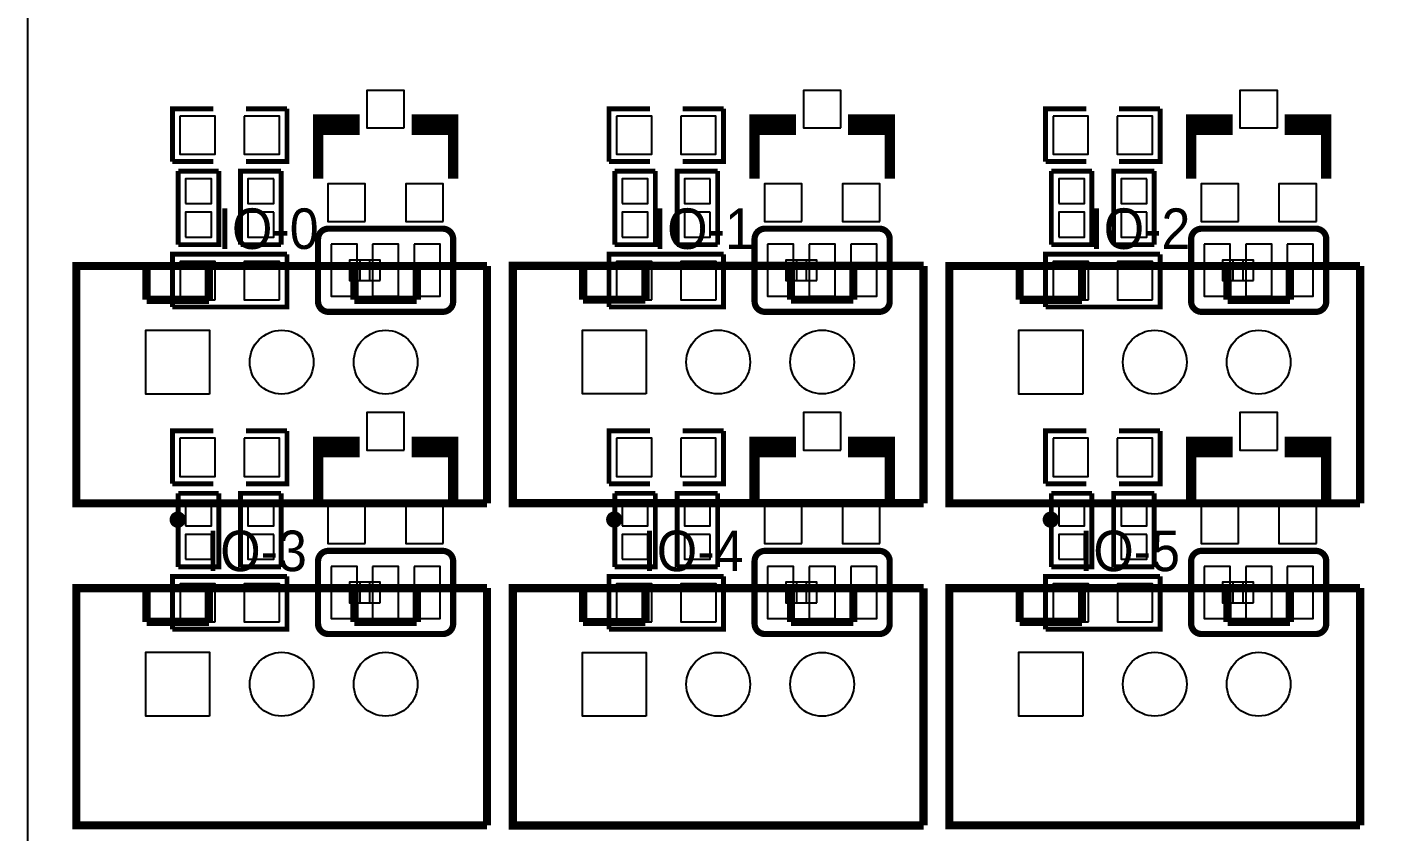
# Model space of a CAD drawing. Extents: x -23 to 189, y -20 to 117.
# Drawn here: x 124.85 to 158.36, y 30.99 to 50.64 of the extents above; entities that cross this region are included whole.
import ezdxf

# ---------------------------------------------------------------- set-up
doc = ezdxf.new("R2010")
doc.units = 0
doc.header["$MEASUREMENT"] = 0
doc.layers.get('0').update_dxf_attribs({"linetype": 'CONTINUOUS'})
doc.layers.get('Defpoints').update_dxf_attribs({"linetype": 'CONTINUOUS'})
for name, color, linetype in [('BOTTOM', 132, 'CONTINUOUS'), ('SILKSCREEN_BOTTOM', 230, 'CONTINUOUS'), ('SILKSCREEN_TOP', 7, 'CONTINUOUS'), ('TOP', 1, 'CONTINUOUS')]:
    doc.layers.add(name, color=color, linetype=linetype)
doc.dimstyles.get("Standard").update_dxf_attribs({"dimtxt": 0.18, "dimasz": 0.18, "dimexe": 0.18, "dimexo": 0.0625, "dimgap": 0.09, "dimtad": 0, "dimtih": 1, "dimtoh": 1, "dimzin": 0, "dimdsep": 46, "dimtxsty": 'STANDARD', "dimcen": 0.09, "dimadec": 0, "dimazin": 0, "dimtfac": 1, "dimtofl": 0, "dimtmove": 0, "dimatfit": 3, "dimfxl": 1, "dimtolj": 1, "dimtzin": 0, "dimarcsym": 0})

# ---------------------------------------------------------------- blocks, each defined once
blk = doc.blocks.new('*D16')
at = {"color": 0, "linetype": 'Continuous', "lineweight": -2}
for p, q in [((124.851, 53.722), (124.851, -18.86)), ((173.851, 53.724), (173.851, -18.86)), ((125.031, -18.68), (145.595, -18.68)), ((173.671, -18.68), (153.108, -18.68))]:
    blk.add_line(p, q, dxfattribs=at)
at = {"color": 0, "linetype": 'Continuous'}
for points in [[(125.031, -18.65), (125.031, -18.71), (124.851, -18.68)], [(173.671, -18.65), (173.671, -18.71), (173.851, -18.68)]]:
    blk.add_solid(points, dxfattribs=at)
at = {"layer": 'Defpoints', "color": 0, "linetype": 'Continuous'}
for p in [(124.851, 53.785), (173.851, 53.786), (173.851, -18.68)]:
    blk.add_point(p, dxfattribs=at)
at = {"color": 0, "linetype": 'Continuous', "insert": (149.351, -18.68), "char_height": 2, "attachment_point": 5}
blk.add_mtext('\\A1;49.00', dxfattribs=at)

msp = doc.modelspace()

# ---------------------------------------------------------------- linework, layer by layer
at = {"layer": 'BOTTOM'}
for points in [[(134.0612, 48.1838), (134.0612, 49.0982), (133.1468, 49.0982), (133.1468, 48.1838)], [(144.7292, 48.1838), (144.7292, 49.0982), (143.8148, 49.0982), (143.8148, 48.1838)], [(155.3972, 48.1838), (155.3972, 49.0982), (154.4828, 49.0982), (154.4828, 48.1838)], [(128.57861, 48.47082), (128.57861, 47.54118), (129.43967, 47.54118), (129.43967, 48.47082)], [(130.14833, 48.47082), (130.14833, 47.54118), (131.00939, 47.54118), (131.00939, 48.47082)], [(139.24661, 48.47082), (139.24661, 47.54118), (140.10767, 47.54118), (140.10767, 48.47082)], [(140.81633, 48.47082), (140.81633, 47.54118), (141.67739, 47.54118), (141.67739, 48.47082)], [(149.91461, 48.47082), (149.91461, 47.54118), (150.77567, 47.54118), (150.77567, 48.47082)], [(151.48433, 48.47082), (151.48433, 47.54118), (152.34539, 47.54118), (152.34539, 48.47082)], [(128.71704, 46.33214), (129.34696, 46.33214), (129.34696, 46.94174), (128.71704, 46.94174)], [(130.87096, 46.94174), (130.24104, 46.94174), (130.24104, 46.33214), (130.87096, 46.33214)], [(139.38504, 46.33214), (140.01496, 46.33214), (140.01496, 46.94174), (139.38504, 46.94174)], [(141.53896, 46.94174), (140.90904, 46.94174), (140.90904, 46.33214), (141.53896, 46.33214)], [(150.05304, 46.33214), (150.68296, 46.33214), (150.68296, 46.94174), (150.05304, 46.94174)], [(152.20696, 46.94174), (151.57704, 46.94174), (151.57704, 46.33214), (152.20696, 46.33214)], [(133.1087, 45.8978), (133.1087, 46.8122), (132.1943, 46.8122), (132.1943, 45.8978)], [(135.0137, 45.8978), (135.0137, 46.8122), (134.0993, 46.8122), (134.0993, 45.8978)], [(143.7767, 45.8978), (143.7767, 46.8122), (142.8623, 46.8122), (142.8623, 45.8978)], [(145.6817, 45.8978), (145.6817, 46.8122), (144.7673, 46.8122), (144.7673, 45.8978)], [(154.4447, 45.8978), (154.4447, 46.8122), (153.5303, 46.8122), (153.5303, 45.8978)], [(156.3497, 45.8978), (156.3497, 46.8122), (155.4353, 46.8122), (155.4353, 45.8978)], [(128.71704, 45.51426), (129.34696, 45.51426), (129.34696, 46.12386), (128.71704, 46.12386)], [(130.87096, 46.12386), (130.24104, 46.12386), (130.24104, 45.51426), (130.87096, 45.51426)], [(139.38504, 45.51426), (140.01496, 45.51426), (140.01496, 46.12386), (139.38504, 46.12386)], [(141.53896, 46.12386), (140.90904, 46.12386), (140.90904, 45.51426), (141.53896, 45.51426)], [(150.05304, 45.51426), (150.68296, 45.51426), (150.68296, 46.12386), (150.05304, 46.12386)], [(152.20696, 46.12386), (151.57704, 46.12386), (151.57704, 45.51426), (152.20696, 45.51426)], [(132.2705, 45.339), (132.2705, 44.069), (132.9055, 44.069), (132.9055, 45.339)], [(133.2865, 45.339), (133.2865, 44.069), (133.9215, 44.069), (133.9215, 45.339)], [(134.3025, 45.339), (134.3025, 44.069), (134.9375, 44.069), (134.9375, 45.339)], [(142.9385, 45.339), (142.9385, 44.069), (143.5735, 44.069), (143.5735, 45.339)], [(143.9545, 45.339), (143.9545, 44.069), (144.5895, 44.069), (144.5895, 45.339)], [(144.9705, 45.339), (144.9705, 44.069), (145.6055, 44.069), (145.6055, 45.339)], [(153.6065, 45.339), (153.6065, 44.069), (154.2415, 44.069), (154.2415, 45.339)], [(154.6225, 45.339), (154.6225, 44.069), (155.2575, 44.069), (155.2575, 45.339)], [(155.6385, 45.339), (155.6385, 44.069), (156.2735, 44.069), (156.2735, 45.339)], [(129.44094, 43.98518), (129.44094, 44.91482), (128.57988, 44.91482), (128.57988, 43.98518)], [(131.01066, 43.98518), (131.01066, 44.91482), (130.1496, 44.91482), (130.1496, 43.98518)], [(133.22046, 44.45254), (133.22046, 44.95292), (132.72008, 44.95292), (132.72008, 44.45254)], [(133.47446, 44.45254), (133.47446, 44.95292), (132.97408, 44.95292), (132.97408, 44.45254)], [(140.10894, 43.98518), (140.10894, 44.91482), (139.24788, 44.91482), (139.24788, 43.98518)], [(141.67866, 43.98518), (141.67866, 44.91482), (140.8176, 44.91482), (140.8176, 43.98518)], [(143.88846, 44.45254), (143.88846, 44.95292), (143.38808, 44.95292), (143.38808, 44.45254)], [(144.14246, 44.45254), (144.14246, 44.95292), (143.64208, 44.95292), (143.64208, 44.45254)], [(150.77694, 43.98518), (150.77694, 44.91482), (149.91588, 44.91482), (149.91588, 43.98518)], [(152.34666, 43.98518), (152.34666, 44.91482), (151.4856, 44.91482), (151.4856, 43.98518)], [(154.55646, 44.45254), (154.55646, 44.95292), (154.05608, 44.95292), (154.05608, 44.45254)], [(154.81046, 44.45254), (154.81046, 44.95292), (154.31008, 44.95292), (154.31008, 44.45254)], [(129.30378, 41.67886), (127.74422, 41.67886), (127.74422, 43.23842), (129.30378, 43.23842)], [(139.97178, 41.6814), (138.41222, 41.6814), (138.41222, 43.24096), (139.97178, 43.24096)], [(150.63978, 41.67886), (149.08022, 41.67886), (149.08022, 43.23842), (150.63978, 43.23842)], [(134.0612, 40.3098), (134.0612, 41.2242), (133.1468, 41.2242), (133.1468, 40.3098)], [(144.7292, 40.3098), (144.7292, 41.2242), (143.8148, 41.2242), (143.8148, 40.3098)], [(155.3972, 40.3098), (155.3972, 41.2242), (154.4828, 41.2242), (154.4828, 40.3098)], [(128.57861, 40.59682), (128.57861, 39.66718), (129.43967, 39.66718), (129.43967, 40.59682)], [(130.14833, 40.59682), (130.14833, 39.66718), (131.00939, 39.66718), (131.00939, 40.59682)], [(139.24661, 40.59682), (139.24661, 39.66718), (140.10767, 39.66718), (140.10767, 40.59682)], [(140.81633, 40.59682), (140.81633, 39.66718), (141.67739, 39.66718), (141.67739, 40.59682)], [(149.91461, 40.59682), (149.91461, 39.66718), (150.77567, 39.66718), (150.77567, 40.59682)], [(151.48433, 40.59682), (151.48433, 39.66718), (152.34539, 39.66718), (152.34539, 40.59682)], [(128.71704, 38.45814), (129.34696, 38.45814), (129.34696, 39.06774), (128.71704, 39.06774)], [(130.87096, 39.06774), (130.24104, 39.06774), (130.24104, 38.45814), (130.87096, 38.45814)], [(133.1087, 38.0238), (133.1087, 38.9382), (132.1943, 38.9382), (132.1943, 38.0238)], [(135.0137, 38.0238), (135.0137, 38.9382), (134.0993, 38.9382), (134.0993, 38.0238)], [(139.38504, 38.45814), (140.01496, 38.45814), (140.01496, 39.06774), (139.38504, 39.06774)], [(141.53896, 39.06774), (140.90904, 39.06774), (140.90904, 38.45814), (141.53896, 38.45814)], [(143.7767, 38.0238), (143.7767, 38.9382), (142.8623, 38.9382), (142.8623, 38.0238)], [(145.6817, 38.0238), (145.6817, 38.9382), (144.7673, 38.9382), (144.7673, 38.0238)], [(150.05304, 38.45814), (150.68296, 38.45814), (150.68296, 39.06774), (150.05304, 39.06774)], [(152.20696, 39.06774), (151.57704, 39.06774), (151.57704, 38.45814), (152.20696, 38.45814)], [(154.4447, 38.0238), (154.4447, 38.9382), (153.5303, 38.9382), (153.5303, 38.0238)], [(156.3497, 38.0238), (156.3497, 38.9382), (155.4353, 38.9382), (155.4353, 38.0238)], [(128.71704, 37.64026), (129.34696, 37.64026), (129.34696, 38.24986), (128.71704, 38.24986)], [(130.87096, 38.24986), (130.24104, 38.24986), (130.24104, 37.64026), (130.87096, 37.64026)], [(139.38504, 37.64026), (140.01496, 37.64026), (140.01496, 38.24986), (139.38504, 38.24986)], [(141.53896, 38.24986), (140.90904, 38.24986), (140.90904, 37.64026), (141.53896, 37.64026)], [(150.05304, 37.64026), (150.68296, 37.64026), (150.68296, 38.24986), (150.05304, 38.24986)], [(152.20696, 38.24986), (151.57704, 38.24986), (151.57704, 37.64026), (152.20696, 37.64026)], [(132.2705, 37.465), (132.2705, 36.195), (132.9055, 36.195), (132.9055, 37.465)], [(133.2865, 37.465), (133.2865, 36.195), (133.9215, 36.195), (133.9215, 37.465)], [(134.3025, 37.465), (134.3025, 36.195), (134.9375, 36.195), (134.9375, 37.465)], [(142.9385, 37.465), (142.9385, 36.195), (143.5735, 36.195), (143.5735, 37.465)], [(143.9545, 37.465), (143.9545, 36.195), (144.5895, 36.195), (144.5895, 37.465)], [(144.9705, 37.465), (144.9705, 36.195), (145.6055, 36.195), (145.6055, 37.465)], [(153.6065, 37.465), (153.6065, 36.195), (154.2415, 36.195), (154.2415, 37.465)], [(154.6225, 37.465), (154.6225, 36.195), (155.2575, 36.195), (155.2575, 37.465)], [(155.6385, 37.465), (155.6385, 36.195), (156.2735, 36.195), (156.2735, 37.465)], [(129.44094, 36.11118), (129.44094, 37.04082), (128.57988, 37.04082), (128.57988, 36.11118)], [(131.01066, 36.11118), (131.01066, 37.04082), (130.1496, 37.04082), (130.1496, 36.11118)], [(133.22046, 36.57854), (133.22046, 37.07892), (132.72008, 37.07892), (132.72008, 36.57854)], [(133.47446, 36.57854), (133.47446, 37.07892), (132.97408, 37.07892), (132.97408, 36.57854)], [(140.10894, 36.11118), (140.10894, 37.04082), (139.24788, 37.04082), (139.24788, 36.11118)], [(141.67866, 36.11118), (141.67866, 37.04082), (140.8176, 37.04082), (140.8176, 36.11118)], [(143.88846, 36.57854), (143.88846, 37.07892), (143.38808, 37.07892), (143.38808, 36.57854)], [(144.14246, 36.57854), (144.14246, 37.07892), (143.64208, 37.07892), (143.64208, 36.57854)], [(150.77694, 36.11118), (150.77694, 37.04082), (149.91588, 37.04082), (149.91588, 36.11118)], [(152.34666, 36.11118), (152.34666, 37.04082), (151.4856, 37.04082), (151.4856, 36.11118)], [(154.55646, 36.57854), (154.55646, 37.07892), (154.05608, 37.07892), (154.05608, 36.57854)], [(154.81046, 36.57854), (154.81046, 37.07892), (154.31008, 37.07892), (154.31008, 36.57854)], [(129.30378, 33.8074), (127.74422, 33.8074), (127.74422, 35.36696), (129.30378, 35.36696)], [(139.97178, 33.80486), (138.41222, 33.80486), (138.41222, 35.36442), (139.97178, 35.36442)], [(150.63978, 33.8074), (149.08022, 33.8074), (149.08022, 35.36696), (150.63978, 35.36696)]]:
    msp.add_lwpolyline(points, close=True, dxfattribs=at)
for centre in [(131.064, 42.45864), (133.604, 42.45864), (141.732, 42.46118), (144.272, 42.46118), (152.4, 42.45864), (154.94, 42.45864), (131.064, 34.58718), (133.604, 34.58718), (141.732, 34.58464), (144.272, 34.58464), (152.4, 34.58718), (154.94, 34.58718)]:
    msp.add_circle(centre, 0.77978, dxfattribs=at)
at = {"layer": 'SILKSCREEN_BOTTOM'}
for points, const_width in [([(129.39522, 48.65116), (128.39446, 48.65116), (128.39446, 47.36084)], 0.11938), ([(130.19278, 47.36084), (131.19354, 47.36084), (131.19354, 48.65116)], 0.11938), ([(130.19278, 48.65116), (131.19354, 48.65116)], 0.11938), ([(140.06322, 48.65116), (139.06246, 48.65116), (139.06246, 47.36084)], 0.11938), ([(140.86078, 47.36084), (141.86154, 47.36084), (141.86154, 48.65116)], 0.11938), ([(140.86078, 48.65116), (141.86154, 48.65116)], 0.11938), ([(150.73122, 48.65116), (149.73046, 48.65116), (149.73046, 47.36084)], 0.11938), ([(151.52878, 47.36084), (152.52954, 47.36084), (152.52954, 48.65116)], 0.11938), ([(151.52878, 48.65116), (152.52954, 48.65116)], 0.11938), ([(131.953, 48.133), (132.842, 48.133), (132.842, 48.387), (131.953, 48.387), (131.953, 46.9392)], 0.254), ([(135.255, 48.133), (134.366, 48.133), (134.366, 48.387), (135.255, 48.387), (135.255, 46.9392)], 0.254), ([(142.621, 48.133), (143.51, 48.133), (143.51, 48.387), (142.621, 48.387), (142.621, 46.9392)], 0.254), ([(145.923, 48.133), (145.034, 48.133), (145.034, 48.387), (145.923, 48.387), (145.923, 46.9392)], 0.254), ([(153.289, 48.133), (154.178, 48.133), (154.178, 48.387), (153.289, 48.387), (153.289, 46.9392)], 0.254), ([(156.591, 48.133), (155.702, 48.133), (155.702, 48.387), (156.591, 48.387), (156.591, 46.9392)], 0.254), ([(129.39522, 47.36084), (128.39446, 47.36084)], 0.11938), ([(140.06322, 47.36084), (139.06246, 47.36084)], 0.11938), ([(150.73122, 47.36084), (149.73046, 47.36084)], 0.11938), ([(129.5273, 47.12716), (129.5273, 45.32884), (128.5367, 45.32884)], 0.11938), ([(128.5367, 47.12716), (129.5273, 47.12716)], 0.11938), ([(128.5367, 47.12716), (128.5367, 45.32884)], 0.11938), ([(130.0607, 45.32884), (130.0607, 47.12716), (131.0513, 47.12716)], 0.11938), ([(131.0513, 45.32884), (131.0513, 47.12716)], 0.11938), ([(140.1953, 47.12716), (140.1953, 45.32884), (139.2047, 45.32884)], 0.11938), ([(139.2047, 47.12716), (140.1953, 47.12716)], 0.11938), ([(139.2047, 47.12716), (139.2047, 45.32884)], 0.11938), ([(140.7287, 45.32884), (140.7287, 47.12716), (141.7193, 47.12716)], 0.11938), ([(141.7193, 45.32884), (141.7193, 47.12716)], 0.11938), ([(150.8633, 47.12716), (150.8633, 45.32884), (149.8727, 45.32884)], 0.11938), ([(149.8727, 47.12716), (150.8633, 47.12716)], 0.11938), ([(149.8727, 47.12716), (149.8727, 45.32884)], 0.11938), ([(151.3967, 45.32884), (151.3967, 47.12716), (152.3873, 47.12716)], 0.11938), ([(152.3873, 45.32884), (152.3873, 47.12716)], 0.11938), ([(132.207, 45.72), (135.001, 45.72)], 0.1524), ([(142.875, 45.72), (145.669, 45.72)], 0.1524), ([(153.543, 45.72), (156.337, 45.72)], 0.1524), ([(131.0513, 45.32884), (130.0607, 45.32884)], 0.11938), ([(131.953, 45.466), (131.953, 43.942)], 0.1524), ([(135.255, 45.466), (135.255, 43.942)], 0.1524), ([(141.7193, 45.32884), (140.7287, 45.32884)], 0.11938), ([(142.621, 45.466), (142.621, 43.942)], 0.1524), ([(145.923, 45.466), (145.923, 43.942)], 0.1524), ([(152.3873, 45.32884), (151.3967, 45.32884)], 0.11938), ([(153.289, 45.466), (153.289, 43.942)], 0.1524), ([(156.591, 45.466), (156.591, 43.942)], 0.1524), ([(131.19354, 45.09516), (128.39446, 45.09516), (128.39446, 43.80484)], 0.11938), ([(128.39446, 43.80484), (131.19354, 43.80484), (131.19354, 45.09516)], 0.11938), ([(141.86154, 45.09516), (139.06246, 45.09516), (139.06246, 43.80484)], 0.11938), ([(139.06246, 43.80484), (141.86154, 43.80484), (141.86154, 45.09516)], 0.11938), ([(152.52954, 45.09516), (149.73046, 45.09516), (149.73046, 43.80484)], 0.11938), ([(149.73046, 43.80484), (152.52954, 43.80484), (152.52954, 45.09516)], 0.11938), ([(132.207, 43.688), (135.001, 43.688)], 0.1524), ([(142.875, 43.688), (145.669, 43.688)], 0.1524), ([(153.543, 43.688), (156.337, 43.688)], 0.1524), ([(129.39522, 40.77716), (128.39446, 40.77716), (128.39446, 39.48684)], 0.11938), ([(130.19278, 39.48684), (131.19354, 39.48684), (131.19354, 40.77716)], 0.11938), ([(130.19278, 40.77716), (131.19354, 40.77716)], 0.11938), ([(131.953, 40.259), (132.842, 40.259), (132.842, 40.513), (131.953, 40.513), (131.953, 39.0652)], 0.254), ([(135.255, 40.259), (134.366, 40.259), (134.366, 40.513), (135.255, 40.513), (135.255, 39.0652)], 0.254), ([(140.06322, 40.77716), (139.06246, 40.77716), (139.06246, 39.48684)], 0.11938), ([(140.86078, 39.48684), (141.86154, 39.48684), (141.86154, 40.77716)], 0.11938), ([(140.86078, 40.77716), (141.86154, 40.77716)], 0.11938), ([(142.621, 40.259), (143.51, 40.259), (143.51, 40.513), (142.621, 40.513), (142.621, 39.0652)], 0.254), ([(145.923, 40.259), (145.034, 40.259), (145.034, 40.513), (145.923, 40.513), (145.923, 39.0652)], 0.254), ([(150.73122, 40.77716), (149.73046, 40.77716), (149.73046, 39.48684)], 0.11938), ([(151.52878, 39.48684), (152.52954, 39.48684), (152.52954, 40.77716)], 0.11938), ([(151.52878, 40.77716), (152.52954, 40.77716)], 0.11938), ([(153.289, 40.259), (154.178, 40.259), (154.178, 40.513), (153.289, 40.513), (153.289, 39.0652)], 0.254), ([(156.591, 40.259), (155.702, 40.259), (155.702, 40.513), (156.591, 40.513), (156.591, 39.0652)], 0.254), ([(129.39522, 39.48684), (128.39446, 39.48684)], 0.11938), ([(140.06322, 39.48684), (139.06246, 39.48684)], 0.11938), ([(150.73122, 39.48684), (149.73046, 39.48684)], 0.11938), ([(129.5273, 39.25316), (129.5273, 37.45484), (128.5367, 37.45484)], 0.11938), ([(128.5367, 39.25316), (129.5273, 39.25316)], 0.11938), ([(128.5367, 39.25316), (128.5367, 37.45484)], 0.11938), ([(130.0607, 37.45484), (130.0607, 39.25316), (131.0513, 39.25316)], 0.11938), ([(131.0513, 37.45484), (131.0513, 39.25316)], 0.11938), ([(140.1953, 39.25316), (140.1953, 37.45484), (139.2047, 37.45484)], 0.11938), ([(139.2047, 39.25316), (140.1953, 39.25316)], 0.11938), ([(139.2047, 39.25316), (139.2047, 37.45484)], 0.11938), ([(140.7287, 37.45484), (140.7287, 39.25316), (141.7193, 39.25316)], 0.11938), ([(141.7193, 37.45484), (141.7193, 39.25316)], 0.11938), ([(150.8633, 39.25316), (150.8633, 37.45484), (149.8727, 37.45484)], 0.11938), ([(149.8727, 39.25316), (150.8633, 39.25316)], 0.11938), ([(149.8727, 39.25316), (149.8727, 37.45484)], 0.11938), ([(151.3967, 37.45484), (151.3967, 39.25316), (152.3873, 39.25316)], 0.11938), ([(152.3873, 37.45484), (152.3873, 39.25316)], 0.11938), ([(132.207, 37.846), (135.001, 37.846)], 0.1524), ([(142.875, 37.846), (145.669, 37.846)], 0.1524), ([(153.543, 37.846), (156.337, 37.846)], 0.1524), ([(131.953, 37.592), (131.953, 36.068)], 0.1524), ([(135.255, 37.592), (135.255, 36.068)], 0.1524), ([(142.621, 37.592), (142.621, 36.068)], 0.1524), ([(145.923, 37.592), (145.923, 36.068)], 0.1524), ([(153.289, 37.592), (153.289, 36.068)], 0.1524), ([(156.591, 37.592), (156.591, 36.068)], 0.1524), ([(131.19354, 37.22116), (128.39446, 37.22116), (128.39446, 35.93084)], 0.11938), ([(128.39446, 35.93084), (131.19354, 35.93084), (131.19354, 37.22116)], 0.11938), ([(131.0513, 37.45484), (130.0607, 37.45484)], 0.11938), ([(141.86154, 37.22116), (139.06246, 37.22116), (139.06246, 35.93084)], 0.11938), ([(139.06246, 35.93084), (141.86154, 35.93084), (141.86154, 37.22116)], 0.11938), ([(141.7193, 37.45484), (140.7287, 37.45484)], 0.11938), ([(152.52954, 37.22116), (149.73046, 37.22116), (149.73046, 35.93084)], 0.11938), ([(149.73046, 35.93084), (152.52954, 35.93084), (152.52954, 37.22116)], 0.11938), ([(152.3873, 37.45484), (151.3967, 37.45484)], 0.11938), ([(132.207, 35.814), (135.001, 35.814)], 0.1524), ([(142.875, 35.814), (145.669, 35.814)], 0.1524), ([(153.543, 35.814), (156.337, 35.814)], 0.1524)]:
    msp.add_lwpolyline(points, dxfattribs=dict(at, const_width=const_width))
at = {"layer": 'SILKSCREEN_BOTTOM', "const_width": 0.1524}
for points in [[(131.953, 45.466, -0.414214), (132.207, 45.72)], [(135.001, 45.72, -0.414214), (135.255, 45.466)], [(142.621, 45.466, -0.414214), (142.875, 45.72)], [(145.669, 45.72, -0.414214), (145.923, 45.466)], [(153.289, 45.466, -0.414214), (153.543, 45.72)], [(156.337, 45.72, -0.414214), (156.591, 45.466)], [(132.207, 43.688, -0.414214), (131.953, 43.942)], [(135.255, 43.942, -0.414214), (135.001, 43.688)], [(142.875, 43.688, -0.414214), (142.621, 43.942)], [(145.923, 43.942, -0.414214), (145.669, 43.688)], [(153.543, 43.688, -0.414214), (153.289, 43.942)], [(156.591, 43.942, -0.414214), (156.337, 43.688)], [(131.953, 37.592, -0.414214), (132.207, 37.846)], [(135.001, 37.846, -0.414214), (135.255, 37.592)], [(142.621, 37.592, -0.414214), (142.875, 37.846)], [(145.669, 37.846, -0.414214), (145.923, 37.592)], [(153.289, 37.592, -0.414214), (153.543, 37.846)], [(156.337, 37.846, -0.414214), (156.591, 37.592)], [(132.207, 35.814, -0.414214), (131.953, 36.068)], [(135.255, 36.068, -0.414214), (135.001, 35.814)], [(142.875, 35.814, -0.414214), (142.621, 36.068)], [(145.923, 36.068, -0.414214), (145.669, 35.814)], [(153.543, 35.814, -0.414214), (153.289, 36.068)], [(156.591, 36.068, -0.414214), (156.337, 35.814)]]:
    msp.add_lwpolyline(points, format="xyb", dxfattribs=at)
at = {"layer": 'SILKSCREEN_TOP', "const_width": 0.20066}
for points in [[(129.40284, 39.00932), (126.04496, 39.00932), (126.04496, 44.80814), (129.40284, 44.80814)], [(136.08304, 44.80814), (126.86284, 44.80814)], [(127.762, 43.98264), (127.762, 44.80814)], [(129.286, 44.80814), (129.286, 43.98264)], [(132.842, 43.98264), (132.842, 44.80814)], [(134.366, 44.80814), (134.366, 43.98264)], [(136.08304, 39.00932), (136.08304, 44.80814)], [(140.07084, 39.01186), (136.71296, 39.01186), (136.71296, 44.81068), (140.07084, 44.81068)], [(146.75104, 44.81068), (137.53084, 44.81068)], [(138.43, 43.98518), (138.43, 44.81068)], [(139.954, 44.81068), (139.954, 43.98518)], [(143.51, 43.98518), (143.51, 44.81068)], [(145.034, 44.81068), (145.034, 43.98518)], [(146.75104, 39.01186), (146.75104, 44.81068)], [(150.73884, 39.00932), (147.38096, 39.00932), (147.38096, 44.80814), (150.73884, 44.80814)], [(157.41904, 44.80814), (148.19884, 44.80814)], [(149.098, 43.98264), (149.098, 44.80814)], [(150.622, 44.80814), (150.622, 43.98264)], [(154.178, 43.98264), (154.178, 44.80814)], [(155.702, 44.80814), (155.702, 43.98264)], [(157.41904, 39.00932), (157.41904, 44.80814)], [(129.286, 43.98264), (127.762, 43.98264)], [(134.366, 43.98264), (132.842, 43.98264)], [(139.954, 43.98518), (138.43, 43.98518)], [(145.034, 43.98518), (143.51, 43.98518)], [(150.622, 43.98264), (149.098, 43.98264)], [(155.702, 43.98264), (154.178, 43.98264)], [(129.40284, 39.00932), (136.08304, 39.00932)], [(140.07084, 39.01186), (146.75104, 39.01186)], [(150.73884, 39.00932), (157.41904, 39.00932)], [(129.40284, 31.13786), (126.04496, 31.13786), (126.04496, 36.93668), (129.40284, 36.93668)], [(136.08304, 36.93668), (126.86284, 36.93668)], [(127.762, 36.11118), (127.762, 36.93668)], [(129.286, 36.93668), (129.286, 36.11118)], [(132.842, 36.11118), (132.842, 36.93668)], [(134.366, 36.93668), (134.366, 36.11118)], [(136.08304, 31.13786), (136.08304, 36.93668)], [(140.07084, 31.13532), (136.71296, 31.13532), (136.71296, 36.93414), (140.07084, 36.93414)], [(146.75104, 36.93414), (137.53084, 36.93414)], [(138.43, 36.10864), (138.43, 36.93414)], [(139.954, 36.93414), (139.954, 36.10864)], [(143.51, 36.10864), (143.51, 36.93414)], [(145.034, 36.93414), (145.034, 36.10864)], [(146.75104, 31.13532), (146.75104, 36.93414)], [(150.73884, 31.13786), (147.38096, 31.13786), (147.38096, 36.93668), (150.73884, 36.93668)], [(157.41904, 36.93668), (148.19884, 36.93668)], [(149.098, 36.11118), (149.098, 36.93668)], [(150.622, 36.93668), (150.622, 36.11118)], [(154.178, 36.11118), (154.178, 36.93668)], [(155.702, 36.93668), (155.702, 36.11118)], [(157.41904, 31.13786), (157.41904, 36.93668)], [(129.286, 36.11118), (127.762, 36.11118)], [(134.366, 36.11118), (132.842, 36.11118)], [(139.954, 36.10864), (138.43, 36.10864)], [(145.034, 36.10864), (143.51, 36.10864)], [(150.622, 36.11118), (149.098, 36.11118)], [(155.702, 36.11118), (154.178, 36.11118)], [(129.40284, 31.13786), (136.08304, 31.13786)], [(140.07084, 31.13532), (146.75104, 31.13532)], [(150.73884, 31.13786), (157.41904, 31.13786)]]:
    msp.add_lwpolyline(points, dxfattribs=at)
for points in [[(128.62306, 38.608, 0.993661), (128.42494, 38.61054, 1.006379), (128.62306, 38.608)], [(139.29106, 38.61054, 0.993661), (139.09294, 38.61308, 1.006379), (139.29106, 38.61054)], [(149.95906, 38.608, 0.993661), (149.76094, 38.61054, 1.006379), (149.95906, 38.608)]]:
    msp.add_lwpolyline(points, format="xyb", dxfattribs=at)
at = {"layer": 'TOP'}
for points in [[(129.30378, 41.67886), (127.74422, 41.67886), (127.74422, 43.23842), (129.30378, 43.23842)], [(139.97178, 41.6814), (138.41222, 41.6814), (138.41222, 43.24096), (139.97178, 43.24096)], [(150.63978, 41.67886), (149.08022, 41.67886), (149.08022, 43.23842), (150.63978, 43.23842)], [(129.30378, 33.8074), (127.74422, 33.8074), (127.74422, 35.36696), (129.30378, 35.36696)], [(139.97178, 33.80486), (138.41222, 33.80486), (138.41222, 35.36442), (139.97178, 35.36442)], [(150.63978, 33.8074), (149.08022, 33.8074), (149.08022, 35.36696), (150.63978, 35.36696)]]:
    msp.add_lwpolyline(points, close=True, dxfattribs=at)
for centre in [(131.064, 42.45864), (133.604, 42.45864), (141.732, 42.46118), (144.272, 42.46118), (152.4, 42.45864), (154.94, 42.45864), (131.064, 34.58718), (133.604, 34.58718), (141.732, 34.58464), (144.272, 34.58464), (152.4, 34.58718), (154.94, 34.58718)]:
    msp.add_circle(centre, 0.77978, dxfattribs=at)

# ---------------------------------------------------------------- texts
at = {"layer": 'SILKSCREEN_TOP', "width": 0.958974}
for s, p in [('IO-0', (129.49682, 45.2247)), ('IO-1', (140.1318, 45.2247)), ('IO-2', (150.7998, 45.2247)), ('IO-3', (129.2098, 37.3507)), ('IO-4', (139.8778, 37.3507)), ('IO-5', (150.5458, 37.3507))]:
    msp.add_text(s, height=0.9906, dxfattribs=at).set_placement(p)

# ---------------------------------------------------------------- dimensions: what is measured, and where the dimension line sits
at = {"linetype": 'Continuous'}
dim = msp.add_linear_dim(base=(173.851317, -18.680294), p1=(124.851162, 53.784504), p2=(173.851317, 53.786023), dimstyle='Standard', override={"dimtxt": 2}, dxfattribs=at)
dim.commit()
dim.dimension.update_dxf_attribs({"geometry": '*D16', "text_midpoint": (149.35124, -18.680294)})

doc.saveas('drawing.dxf')
